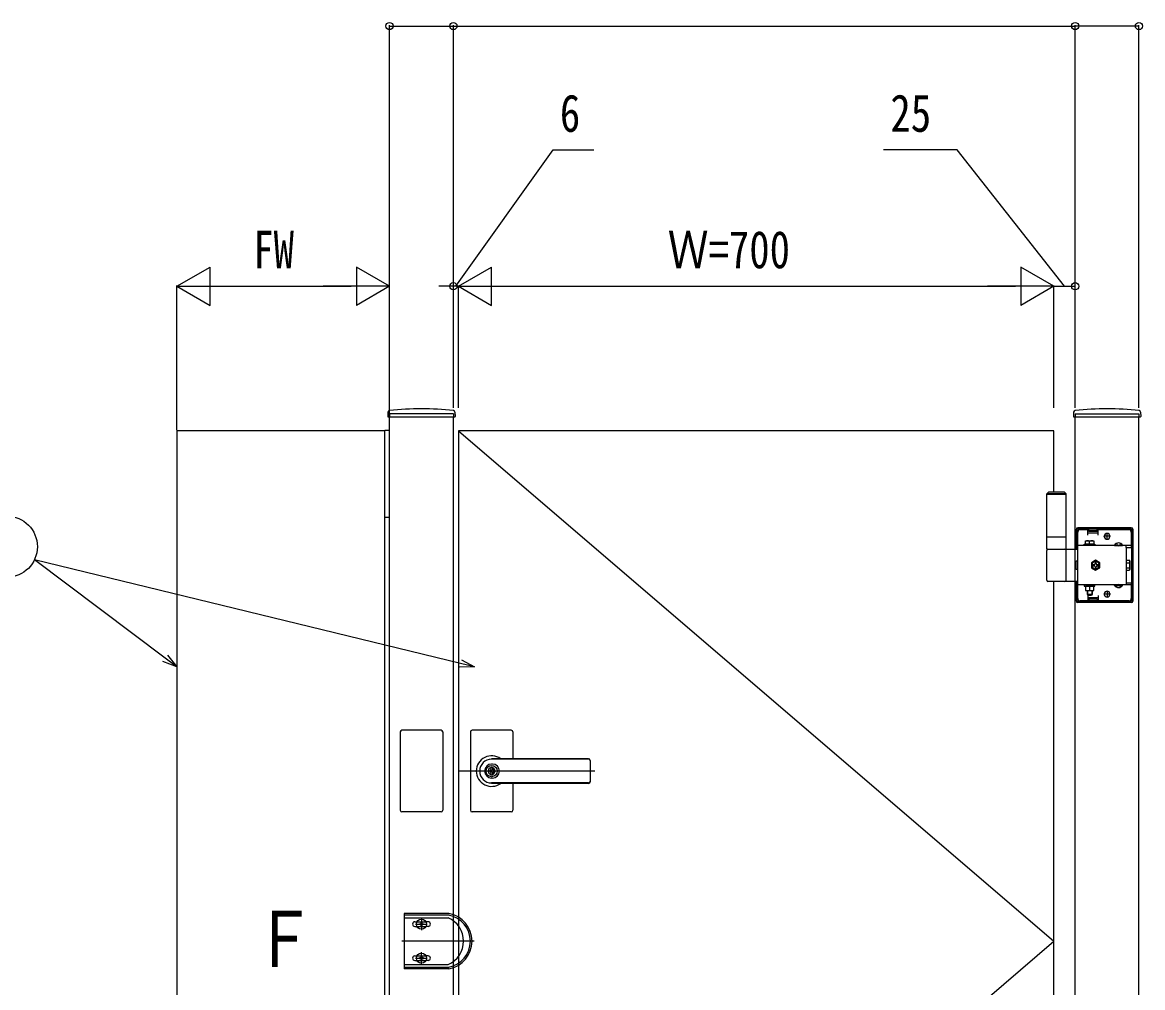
# Model space of a CAD drawing. Units: millimetres, scale not verified. Extents: x -4205 to 4205, y -2970 to 2970.
# Drawn here: x -1768 to -451, y 654 to 1789 of the extents above; entities that cross this region are included whole.
import ezdxf
from ezdxf.enums import TextEntityAlignment as Align

# ---------------------------------------------------------------- set-up
doc = ezdxf.new("R2010")
doc.units = ezdxf.units.MM
doc.header["$LTSCALE"] = 12
for name, color, linetype in [('0-2_USER1', 3, 'Continuous'), ('0-3_YKK_A1', 4, 'Continuous'), ('0-4_YKK_D', 6, 'Continuous')]:
    doc.layers.add(name, color=color, linetype=linetype)
doc.styles.add('ＭＳ ゴシック', font='')
doc.styles.get('ＭＳ ゴシック').set_extended_font_data('MS Gothic')

msp = doc.modelspace()

# ---------------------------------------------------------------- linework, layer by layer
at = {"layer": '0-3_YKK_A1'}
for p, q in [((-1338.32, 1330.4), (-1338.58, 1325.53)), ((-1259.64, 1330.4), (-1259.38, 1325.53)), ((-532.32, 1330.4), (-532.58, 1325.53)), ((-453.64, 1330.4), (-453.38, 1325.53)), ((-1338.08, 1325), (-1259.88, 1325)), ((-1336.48, 28.5), (-1336.48, 1325)), ((-1261.48, 1328.5), (-1261.48, 1325)), ((-1261.48, 28.5), (-1261.48, 1325)), ((-532.08, 1325), (-453.88, 1325)), ((-530.48, 1328.5), (-530.48, 1325)), ((-530.48, 28.5), (-530.48, 1325)), ((-455.48, 28.5), (-455.48, 1325)), ((-1341.98, 1308.5), (-1586.48, 1308.5)), ((-1341.98, 108), (-1341.98, 1309)), ((-1336.48, 1309), (-1341.98, 1309)), ((-1255.48, 1308.5), (-555.48, 708.5)), ((-555.48, 1236.5), (-555.48, 1308.5)), ((-561.98, 1236.5), (-563.98, 1234.5)), ((-540.98, 1234.5), (-563.98, 1234.5)), ((-540.98, 1233.5), (-563.98, 1233.5)), ((-542.98, 1236.5), (-561.98, 1236.5)), ((-542.98, 1236.5), (-540.98, 1234.5)), ((-1341.98, 1207), (-1336.48, 1207)), ((-529.48, 1169.5), (-529.48, 1192.5)), ((-527.98, 1169.5), (-527.98, 1192.5)), ((-464.48, 1194.5), (-527.48, 1194.5)), ((-464.48, 1193), (-527.48, 1193)), ((-527.48, 1111.5), (-527.48, 1189.5)), ((-526.98, 1193), (-526.98, 1194.5)), ((-524.48, 1192.5), (-515.48, 1192.5)), ((-518.98, 1193), (-518.98, 1194.5)), ((-515.48, 1186), (-515.48, 1192.5)), ((-515.48, 1191.5), (-503.48, 1191.5)), ((-515.48, 1188.5), (-503.48, 1188.5)), ((-514.48, 1190), (-514.48, 1193)), ((-504.48, 1190), (-514.48, 1190)), ((-504.48, 1190), (-504.48, 1193)), ((-503.48, 1186), (-503.48, 1192.5)), ((-503.48, 1192.5), (-467.48, 1192.5)), ((-492.98, 1180.5), (-492.98, 1188.5)), ((-464.48, 1189.5), (-464.48, 1171.2)), ((-463.98, 1108.5), (-463.98, 1192.5)), ((-462.48, 1108.5), (-462.48, 1192.5)), ((-540.98, 1183.5), (-563.98, 1183.5)), ((-464.48, 1173.7), (-527.48, 1173.7)), ((-519.73, 1175.3), (-507.23, 1175.3)), ((-519.73, 1173.7), (-519.73, 1175.3)), ((-507.23, 1173.7), (-519.73, 1173.7)), ((-518.48, 1179.3), (-508.48, 1179.3)), ((-518.48, 1175.3), (-518.48, 1179.3)), ((-508.48, 1175.3), (-518.48, 1175.3)), ((-513.48, 1175.3), (-513.48, 1178.87)), ((-508.48, 1179.3), (-508.48, 1175.3)), ((-507.23, 1175.3), (-507.23, 1173.7)), ((-488.98, 1184.5), (-496.98, 1184.5)), ((-496.23, 1184.25), (-496.23, 1184.75)), ((-489.73, 1184.25), (-489.73, 1184.75)), ((-484.23, 1174.21), (-474.73, 1174.21)), ((-484.23, 1174.21), (-484.23, 1173.7)), ((-484.23, 1173.7), (-474.73, 1173.7)), ((-481.83, 1176.2), (-480.63, 1173.73)), ((-480.63, 1173.73), (-479.48, 1173.12)), ((-478.34, 1173.73), (-479.48, 1173.12)), ((-477.13, 1176.2), (-478.34, 1173.73)), ((-474.73, 1174.21), (-474.73, 1173.7)), ((-470.48, 1171.2), (-470.48, 1173.7)), ((-563.98, 1169.5), (-530.48, 1169.5)), ((-563.98, 1133), (-563.98, 1168)), ((-540.98, 1133), (-540.98, 1168)), ((-530.48, 1169.5), (-527.48, 1169.5)), ((-527.98, 1171.2), (-529.48, 1171.2)), ((-470.48, 1171.2), (-464.48, 1171.2)), ((-470.48, 1171.2), (-470.48, 1129.8)), ((-506.48, 1156.27), (-511.48, 1153.39)), ((-511.48, 1153.39), (-511.48, 1147.61)), ((-511.48, 1147.61), (-506.48, 1144.73)), ((-509.63, 1149.9), (-508.39, 1149.9)), ((-507.08, 1153.65), (-507.08, 1152.41)), ((-505.88, 1153.65), (-507.08, 1153.65)), ((-507.08, 1148.59), (-507.08, 1147.35)), ((-501.48, 1153.39), (-506.48, 1156.27)), ((-506.48, 1144.73), (-501.48, 1147.61)), ((-505.88, 1152.41), (-505.88, 1153.65)), ((-503.33, 1151.1), (-504.57, 1151.1)), ((-504.57, 1149.9), (-503.33, 1149.9)), ((-503.33, 1149.9), (-503.33, 1151.1)), ((-501.48, 1147.61), (-501.48, 1153.39)), ((-470.18, 1154.4), (-470.48, 1154.4)), ((-470.18, 1146.6), (-470.48, 1146.6)), ((-470.18, 1156.27), (-466.63, 1156.27)), ((-470.18, 1144.73), (-470.18, 1156.27)), ((-470.18, 1146.6), (-470.18, 1154.4)), ((-470.18, 1153.39), (-466.63, 1153.39)), ((-470.18, 1147.61), (-466.63, 1147.61)), ((-466.18, 1155.5), (-466.63, 1156.27)), ((-466.18, 1155.5), (-466.18, 1145.5)), ((-470.18, 1144.73), (-466.63, 1144.73)), ((-466.18, 1145.5), (-466.63, 1144.73)), ((-530.48, 1131.5), (-562.48, 1131.5)), ((-555.48, 236.5), (-555.48, 1131.5)), ((-527.48, 1131.5), (-530.48, 1131.5)), ((-529.48, 1108.5), (-529.48, 1131.5)), ((-527.98, 1129.8), (-529.48, 1129.8)), ((-527.98, 1108.5), (-527.98, 1131.5)), ((-464.48, 1127.3), (-527.48, 1127.3)), ((-507.23, 1127.3), (-519.73, 1127.3)), ((-519.73, 1127.3), (-519.73, 1125.7)), ((-519.73, 1125.7), (-507.23, 1125.7)), ((-518.48, 1125.7), (-518.48, 1120.7)), ((-508.48, 1125.7), (-518.48, 1125.7)), ((-518.48, 1120.7), (-508.48, 1120.7)), ((-516.68, 1127.3), (-516.68, 1125.7)), ((-516.48, 1120.7), (-516.48, 1116.3)), ((-515.94, 1120.7), (-515.94, 1115.76)), ((-513.48, 1125.7), (-513.48, 1121.13)), ((-511.02, 1120.7), (-511.02, 1115.76)), ((-510.48, 1120.7), (-510.48, 1116.3)), ((-510.28, 1127.3), (-510.28, 1125.7)), ((-508.48, 1120.7), (-508.48, 1125.7)), ((-507.23, 1125.7), (-507.23, 1127.3)), ((-492.98, 1120.5), (-492.98, 1112.5)), ((-484.23, 1127.3), (-474.73, 1127.3)), ((-484.23, 1126.79), (-484.23, 1127.3)), ((-484.23, 1126.79), (-474.73, 1126.79)), ((-481.83, 1124.8), (-480.63, 1127.27)), ((-480.63, 1127.27), (-479.48, 1127.88)), ((-478.34, 1127.27), (-479.48, 1127.88)), ((-477.13, 1124.8), (-478.34, 1127.27)), ((-474.73, 1126.79), (-474.73, 1127.3)), ((-470.48, 1129.8), (-470.48, 1127.3)), ((-470.48, 1129.8), (-464.48, 1129.8)), ((-464.48, 1129.8), (-464.48, 1111.5)), ((-464.48, 1108), (-527.48, 1108)), ((-464.48, 1106.5), (-527.48, 1106.5)), ((-526.98, 1106.5), (-526.98, 1108)), ((-515.48, 1108.5), (-524.48, 1108.5)), ((-518.98, 1106.5), (-518.98, 1108)), ((-516.48, 1116.3), (-510.48, 1116.3)), ((-516.48, 1116.3), (-515.48, 1115.3)), ((-515.48, 1115.3), (-511.48, 1115.3)), ((-515.48, 1115), (-515.48, 1108.5)), ((-515.48, 1112.5), (-503.48, 1112.5)), ((-515.48, 1109.5), (-503.48, 1109.5)), ((-514.48, 1111), (-514.48, 1108)), ((-504.48, 1111), (-514.48, 1111)), ((-510.48, 1116.3), (-511.48, 1115.3)), ((-504.48, 1111), (-504.48, 1108)), ((-503.48, 1115), (-503.48, 1108.5)), ((-467.48, 1108.5), (-503.48, 1108.5)), ((-488.98, 1116.5), (-496.98, 1116.5)), ((-496.23, 1116.75), (-496.23, 1116.25)), ((-489.73, 1116.75), (-489.73, 1116.25)), ((-1323.98, 954.5), (-1323.98, 862.5)), ((-1275.98, 956.5), (-1321.98, 956.5)), ((-1273.98, 954.5), (-1273.98, 862.5)), ((-1241.48, 954.5), (-1241.48, 908.5)), ((-1193.48, 956.5), (-1239.48, 956.5)), ((-1191.48, 954.5), (-1191.48, 923)), ((-1102.48, 923), (-1216.48, 923)), ((-1102.48, 922.5), (-1216.48, 922.5)), ((-1217.38, 913.05), (-1217.38, 910)), ((-1217.38, 913.05), (-1215.58, 913.05)), ((-1216.06, 909.18), (-1217.38, 910)), ((-1215.48, 916.7), (-1216.48, 916.7)), ((-1215.58, 913.05), (-1215.58, 910.45)), ((-1213.78, 909.5), (-1215.4, 910.17)), ((-1213.78, 909.5), (-1213.78, 907.5)), ((-1100.48, 921), (-1100.48, 896)), ((-1095.22, 908.5), (-1255.48, 908.5)), ((-1241.48, 908.5), (-1241.48, 862.5)), ((-1216.06, 907.82), (-1217.38, 907)), ((-1217.38, 907), (-1217.38, 903.95)), ((-1217.38, 903.95), (-1215.58, 903.95)), ((-1215.48, 900.3), (-1216.48, 900.3)), ((-1215.58, 906.55), (-1215.58, 903.95)), ((-1215.4, 906.83), (-1213.78, 907.5)), ((-1102.48, 894.5), (-1216.48, 894.5)), ((-1102.48, 894), (-1216.48, 894)), ((-1191.48, 894), (-1191.48, 862.5)), ((-1275.98, 860.5), (-1321.98, 860.5)), ((-1193.48, 860.5), (-1239.48, 860.5)), ((-1319.48, 741), (-1319.48, 676)), ((-1266.76, 741), (-1319.48, 741)), ((-1266.93, 739), (-1319.48, 739)), ((-1319.48, 736), (-1267.49, 736)), ((-1305.88, 728.5), (-1292.08, 728.5)), ((-1298.98, 735.4), (-1298.98, 721.6)), ((-1298.49, 727.03), (-1298.49, 726.05)), ((-1291.23, 731.25), (-1293.76, 731.25)), ((-1291.23, 725.75), (-1293.76, 725.75)), ((-1237.08, 708.5), (-1321.98, 708.5)), ((-1255.48, 108.5), (-555.48, 708.5)), ((-1306.73, 691.25), (-1304.2, 691.25)), ((-1306.73, 685.75), (-1304.2, 685.75)), ((-1305.88, 688.5), (-1292.08, 688.5)), ((-1304.2, 691.25), (-1293.76, 691.25)), ((-1304.2, 685.75), (-1293.76, 685.75)), ((-1298.98, 681.6), (-1298.98, 695.4)), ((-1298.49, 689.97), (-1298.49, 690.95)), ((-1291.23, 691.25), (-1293.76, 691.25)), ((-1291.23, 685.75), (-1293.76, 685.75)), ((-1319.48, 681), (-1267.49, 681)), ((-1319.48, 678), (-1266.93, 678)), ((-1266.76, 676), (-1319.48, 676))]:
    msp.add_line(p, q, dxfattribs=at)
for points in [[(-1261.48, 1328.5), (-1336.48, 1328.5), (-1336.48, 1325)], [(-530.48, 1328.5), (-455.48, 1328.5), (-455.48, 1325)], [(-1586.48, 1308.5), (-1586.48, 108.5), (-1341.98, 108.5)], [(-555.48, 1308.5), (-1255.48, 1308.5), (-1255.48, 108.5), (-555.48, 108.5), (-555.48, 131.5)], [(-563.98, 1169.5), (-563.98, 1183.5), (-563.98, 1234.5)], [(-540.98, 1169.5), (-540.98, 1183.5), (-540.98, 1234.5)], [(-527.48, 1145.4), (-529.48, 1145.4), (-529.48, 1155.6), (-527.48, 1155.6)], [(-508.39, 1151.1), (-509.63, 1151.1), (-509.63, 1149.9)], [(-507.08, 1147.35), (-505.88, 1147.35), (-505.88, 1148.59)], [(-1306.73, 731.25), (-1304.2, 731.25), (-1293.76, 731.25)], [(-1306.73, 725.75), (-1304.2, 725.75), (-1293.76, 725.75)], [(-1300.45, 728.01), (-1301.43, 728.01), (-1301.43, 728.99), (-1300.45, 728.99)], [(-1299.47, 729.97), (-1299.47, 730.95), (-1298.49, 730.95), (-1298.49, 729.97)], [(-1298.49, 726.05), (-1299.47, 726.05), (-1299.47, 727.03)], [(-1297.51, 728.99), (-1296.53, 728.99), (-1296.53, 728.01), (-1297.51, 728.01)], [(-1300.45, 688.99), (-1301.43, 688.99), (-1301.43, 688.01), (-1300.45, 688.01)], [(-1298.49, 690.95), (-1299.47, 690.95), (-1299.47, 689.97)], [(-1299.47, 687.03), (-1299.47, 686.05), (-1298.49, 686.05), (-1298.49, 687.03)], [(-1297.51, 688.01), (-1296.53, 688.01), (-1296.53, 688.99), (-1297.51, 688.99)]]:
    msp.add_lwpolyline(points, dxfattribs=at)
for centre, radius in [((-1216.48, 908.5), 6.6), ((-1298.98, 728.5), 5.9), ((-1298.98, 688.5), 5.9)]:
    msp.add_circle(centre, radius, dxfattribs=at)
for centre, radius, start, end in [((-1336.33, 1330.3), 2, 96.74435, 177), ((-1298.98, 1014.5), 320, 83.25565, 96.74435), ((-1261.63, 1330.3), 2, 3, 83.25565), ((-530.33, 1330.3), 2, 96.74435, 177), ((-492.98, 1014.5), 320, 83.25565, 96.74435), ((-455.63, 1330.3), 2, 3, 83.25565), ((-1338.08, 1325.5), 0.5, 177, 270), ((-1259.88, 1325.5), 0.5, 270, 3), ((-532.08, 1325.5), 0.5, 177, 270), ((-453.88, 1325.5), 0.5, 270, 3), ((-527.48, 1192.5), 2, 90, 180), ((-527.48, 1192.5), 0.5, 90, 180), ((-524.48, 1189.5), 3, 90, 180), ((-492.98, 1184.75), 3.25, 0, 180), ((-467.48, 1189.5), 3, 0, 90), ((-464.48, 1192.5), 2, 0, 90), ((-464.48, 1192.5), 0.5, 0, 90), ((-515.98, 1171.87), 7.43, 70.34714, 109.65286), ((-510.98, 1171.87), 7.43, 70.34714, 109.65286), ((-492.98, 1184.25), 3.25, 180, 0), ((-479.48, 1170.93), 5.77, 34.65097, 145.34903), ((-562.48, 1168), 1.5, 90, 180), ((-542.48, 1168), 1.5, 0, 90), ((-506.48, 1150.5), 5, 76.88299, 190.15922), ((-506.48, 1150.5), 5, 190.15922, 76.88299), ((-506.48, 1150.5), 4.3, 83.27178, 183.77043), ((-506.48, 1150.5), 4.3, 183.77043, 83.27178), ((-508.39, 1152.41), 1.31, 270, 0), ((-508.39, 1148.59), 1.31, 0, 90), ((-504.57, 1152.41), 1.31, 180, 270), ((-504.57, 1148.59), 1.31, 90, 180), ((-468.74, 1154.83), 2.56, 325.61575, 34.38425), ((-468.74, 1146.17), 2.56, 325.61575, 34.38425), ((-475.73, 1150.5), 9.55, 342.41205, 17.58795), ((-562.48, 1133), 1.5, 180, 270), ((-542.48, 1133), 1.5, 270, 0), ((-515.98, 1128.13), 7.43, 250.34714, 289.65286), ((-510.98, 1128.13), 7.43, 250.34714, 289.65286), ((-492.98, 1116.75), 3.25, 0, 180), ((-479.48, 1130.07), 5.77, 214.65097, 325.34903), ((-527.48, 1108.5), 2, 180, 270), ((-527.48, 1108.5), 0.5, 180, 270), ((-524.48, 1111.5), 3, 180, 270), ((-492.98, 1116.25), 3.25, 180, 0), ((-467.48, 1111.5), 3, 270, 0), ((-464.48, 1108.5), 0.5, 270, 0), ((-464.48, 1108.5), 2, 270, 0), ((-1321.98, 954.5), 2, 90, 180), ((-1275.98, 954.5), 2, 0, 90), ((-1239.48, 954.5), 2, 90, 180), ((-1193.48, 954.5), 2, 0, 90), ((-1216.48, 908.5), 18, 53.66394, 180.00366), ((-1216.48, 908.5), 14, 90, 270), ((-1102.48, 921), 2, 0, 90), ((-1102.48, 920.5), 2, 0, 90), ((-1216.48, 908.5), 8.2, 90, 270), ((-1216.48, 908.5), 4, 103.00288, 256.99712), ((-1216.48, 908.5), 2, 116.74368, 243.25632), ((-1216.48, 908.5), 0.8, 301.82132, 58.17868), ((-1216.48, 908.5), 4, 283.00288, 76.99712), ((-1215.28, 910.45), 0.3, 180, 247.38014), ((-1215.48, 908.5), 8.2, 270, 90), ((-1216.48, 908.5), 18, 180.00366, 306.33606), ((-1215.28, 906.55), 0.3, 112.61986, 180), ((-1102.48, 896.5), 2, 270, 0), ((-1102.48, 896), 2, 270, 0), ((-1321.98, 862.5), 2, 180, 270), ((-1275.98, 862.5), 2, 270, 0), ((-1239.48, 862.5), 2, 180, 270), ((-1193.48, 862.5), 2, 270, 0), ((-1272.48, 708.5), 31, 280.30451, 79.69549), ((-1272.48, 708.5), 33, 279.98655, 80.01345), ((-1306.73, 728.5), 2.75, 90, 180), ((-1306.73, 728.5), 2.75, 180, 270), ((-1300.45, 729.97), 0.98, 270, 0), ((-1300.45, 727.03), 0.98, 0, 90), ((-1297.51, 729.97), 0.98, 180, 270), ((-1297.51, 727.03), 0.98, 90, 180), ((-1291.23, 728.5), 2.75, 0, 90), ((-1291.23, 728.5), 2.75, 270, 0), ((-1279.48, 708.5), 30, 293.55646, 66.44354), ((-1306.73, 688.5), 2.75, 90, 180), ((-1306.73, 688.5), 2.75, 180, 270), ((-1300.45, 689.97), 0.98, 270, 0), ((-1300.45, 687.03), 0.98, 0, 90), ((-1297.51, 689.97), 0.98, 180, 270), ((-1297.51, 687.03), 0.98, 90, 180), ((-1291.23, 688.5), 2.75, 0, 90), ((-1291.23, 688.5), 2.75, 270, 0)]:
    msp.add_arc(centre, radius, start, end, dxfattribs=at)
at = {"layer": '0-4_YKK_D'}
for p, q in [((-1336.48, 1335.62), (-1336.48, 1785.5)), ((-1336.48, 1784.5), (-1261.48, 1784.5)), ((-1261.48, 1335.62), (-1261.48, 1785.5)), ((-1261.48, 1335.62), (-1261.48, 1785.5)), ((-1261.48, 1784.5), (-530.48, 1784.5)), ((-530.48, 1335.62), (-530.48, 1785.5)), ((-530.48, 1335.62), (-530.48, 1785.5)), ((-455.48, 1784.5), (-530.48, 1784.5)), ((-455.48, 1335.62), (-455.48, 1785.5)), ((-1586.48, 1478.5), (-1547.51, 1501)), ((-1547.51, 1456), (-1547.51, 1501)), ((-1336.48, 1478.5), (-1375.45, 1501)), ((-1375.45, 1501), (-1375.45, 1456)), ((-1255.48, 1478.5), (-1216.51, 1501)), ((-1216.51, 1456), (-1216.51, 1501)), ((-555.48, 1478.5), (-594.45, 1501)), ((-594.45, 1501), (-594.45, 1456)), ((-1586.48, 1309.5), (-1586.48, 1479.5)), ((-1586.48, 1478.5), (-1547.51, 1456)), ((-1586.48, 1478.5), (-1508.54, 1478.5)), ((-1541.48, 1478.5), (-1381.48, 1478.5)), ((-1336.48, 1478.5), (-1414.42, 1478.5)), ((-1336.48, 1478.5), (-1375.45, 1456)), ((-1336.48, 1309.5), (-1336.48, 1479.5)), ((-1261.48, 1478.5), (-1278.48, 1478.5)), ((-1261.48, 1335.62), (-1261.48, 1479.5)), ((-1255.48, 1478.5), (-1261.48, 1478.5)), ((-1255.48, 1478.5), (-1261.48, 1478.5)), ((-1255.48, 1335.62), (-1255.48, 1479.5)), ((-1255.48, 1335.62), (-1255.48, 1479.5)), ((-1255.48, 1478.5), (-1238.48, 1478.5)), ((-1255.48, 1478.5), (-1216.51, 1456)), ((-1255.48, 1478.5), (-1177.54, 1478.5)), ((-1210.48, 1478.5), (-600.48, 1478.5)), ((-555.48, 1478.5), (-633.42, 1478.5)), ((-555.48, 1478.5), (-594.45, 1456)), ((-555.48, 1335.62), (-555.48, 1479.5)), ((-555.48, 1335.62), (-555.48, 1479.5)), ((-555.48, 1478.5), (-530.48, 1478.5)), ((-530.48, 1335.62), (-530.48, 1479.5))]:
    msp.add_line(p, q, dxfattribs=at)
for points in [[(-1258.48, 1478.5), (-1144.25, 1638.92), (-1096.25, 1638.92)], [(-542.98, 1478.5), (-669.29, 1638.92), (-755.69, 1638.92)], [(-1586.48, 1030.88), (-1600.06, 1041.11), (-1753.9, 1156.98)], [(-1236.48, 1030.88), (-1253, 1034.91), (-1753.9, 1156.98)], [(-1597.32, 1044.75), (-1586.48, 1030.88), (-1602.8, 1037.47)], [(-1251.92, 1039.34), (-1236.48, 1030.88), (-1254.08, 1030.48)]]:
    msp.add_lwpolyline(points, dxfattribs=at)
for centre, radius in [((-1336.48, 1784.5), 4.25), ((-1261.48, 1784.5), 4.25), ((-1261.48, 1784.5), 4.25), ((-530.48, 1784.5), 4.25), ((-530.48, 1784.5), 4.25), ((-455.48, 1784.5), 4.25), ((-1261.48, 1478.5), 4.25), ((-530.48, 1478.5), 4.25), ((-1786.48, 1172.3), 36)]:
    msp.add_circle(centre, radius, dxfattribs=at)

# ---------------------------------------------------------------- texts
at = {"layer": '0-2_USER1', "style": 'ＭＳ ゴシック', "width": 0.8}
msp.add_text('Ｆ', height=65.98, dxfattribs=at).set_placement((-1496.08, 658.5), align=Align.BOTTOM_LEFT)
at = {"layer": '0-4_YKK_D', "style": 'ＭＳ ゴシック', "width": 0.8}
for s, p in [('6', (-1136.25, 1646.92)), ('25', (-747.69, 1646.92)), ('FW', (-1496.68, 1486.5)), ('Ｗ=700', (-1009.48, 1486.5))]:
    msp.add_text(s, height=43.99, dxfattribs=at).set_placement(p, align=Align.BOTTOM_LEFT)

doc.saveas('drawing.dxf')
